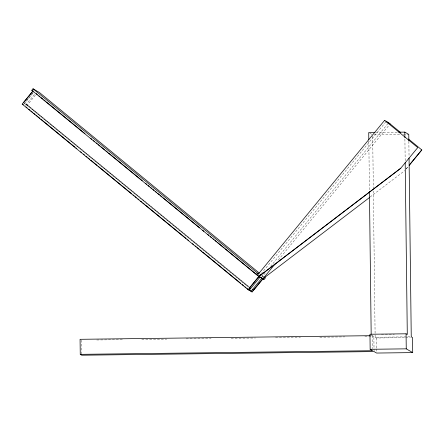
<?xml version="1.0" encoding="UTF-8"?>
<svg xmlns="http://www.w3.org/2000/svg" width="444" height="444" viewBox="0 0 444 444"><rect width="100%" height="100%" fill="white"/><g stroke="black" fill="none" stroke-linecap="round" stroke-linejoin="round"><path stroke-width="0.33" stroke-dasharray="2.22 1.67" d="M33.2 92.646L24.609 103.113L248.374 286.891M23.754 104.235L33.239 92.679M25.508 105.256L35.043 93.723M26.629 105.911L36.508 93.801M261.089 273.831L385.67 122.111M261.427 277.633L266.172 271.856M270.518 266.483L388.211 123.232M278.294 260.079L388.789 125.513M406.121 168.948L408.291 166.3M406.16 168.97L408.33 166.322M370.157 196.981L404.856 170.557M375.53 132.484L398.007 132.207M374.037 134.859L399.922 134.538M403.33 134.493L408.774 134.427M381.407 334.832L394.35 334.671M371.023 335.686L372.405 335.67L373.87 336.524L374.059 351.57M96.781 339.976L122.416 339.654M141.808 339.416L166.75 339.105M186.147 338.861L211.083 338.55M231.174 338.3L255.417 338.001M275.508 337.745L300.444 337.434M319.841 337.196L344.777 336.885M364.868 336.635L373.87 336.524M373.36 191.014L375.141 337.262L409.884 336.829M375.141 337.262L376.412 338.001L405.022 337.645M405.705 337.64L410.472 337.579M369.846 133.228L372.111 134.543M261.477 275.441L263.558 276.873M262.027 275.319L263.636 276.64M249.112 286.807L26.451 104.185L249.145 287.085M24.648 103.391L248.412 287.168M408.863 141.353L409.041 155.911M404.906 139.05L405.178 161.228M376.412 338.001L376.54 348.263M376.545 348.945L376.579 351.681M372.688 136.258L373.326 188.245M372.405 335.67L372.566 348.662M368.82 140.887L369.43 190.792M81.541 340.165L81.729 355.211"/><path stroke-width="0.67" d="M257.431 275.308L31.807 90.287L33.039 88.789L39.483 92.546L259.352 273.121M260.012 277.161L249.228 290.293L248.107 289.643L22.2 104.107L32.984 90.976M23.576 102.508L33.028 91.003L31.807 90.287M256.21 274.592L257.442 273.093L258.619 273.782M384.609 120.346L257.348 275.258L264.008 279.459L265.24 277.955L264.169 277.078M248.107 289.643L260.65 274.37M258.846 276.49L400.821 168.204L258.891 276.512L249.484 288.045L250.516 288.65L249.445 287.768M248.845 289.56L250.982 291.32L261.81 278.216M252.359 289.721L253.391 290.326L262.842 278.815L369.652 197.425M250.982 291.32L252.103 291.969L275.652 263.292M400.777 168.182L417.76 147.569L384.571 120.318L388.65 122.699M421.8 149.922L409.202 165.268L421.8 149.922L408.574 139.066M374.847 132.495L368.72 132.567L368.803 139.499M398.69 132.195L404.823 132.118L408.774 134.427L408.852 140.665M405.194 162.615L407.292 334.51L406.071 333.799L369.969 334.249L370.152 349.295L372.588 350.716L80.259 354.356L80.075 339.31L370.329 335.692M370.152 349.295L406.254 348.845L412.704 352.597L412.52 337.551L411.249 336.813L409.063 157.992M412.704 352.597L376.595 353.047L374.059 351.57L81.729 355.211L80.259 354.356M386.114 121.578L390.11 123.904M22.2 104.107L23.321 104.756M264.419 277.478L265.24 277.955M388.611 122.672L400.66 132.573M33.039 88.789L257.442 273.093M262.937 278.577L264.008 279.459M261.843 277.994L262.842 278.815M260.767 277.367L261.766 278.188M258.963 276.318L259.968 277.139M36.197 93.617L37.268 94.494M38.872 95.815L39.943 96.692M41.015 97.575L42.624 98.895M43.695 99.772L45.299 101.093M46.37 101.97L84.932 133.644M90.826 138.484L91.897 139.361M93.501 140.681L94.572 141.558M96.182 142.879L97.253 143.762M98.324 144.639L99.928 145.959M100.999 146.836L104.751 149.917M105.822 150.799L107.426 152.114M108.497 152.997L142.241 180.708M145.454 183.35L146.526 184.227M148.13 185.548L149.201 186.424M150.81 187.745L151.881 188.628M152.952 189.505L154.024 190.387M155.628 191.703L156.699 192.585M157.77 193.462L159.379 194.783M160.451 195.665L162.054 196.981M163.126 197.863L199.545 227.772M202.758 230.414L203.829 231.291M207.581 234.371L208.652 235.253M210.256 236.569L211.327 237.451M212.937 238.772L214.008 239.649M215.079 240.531L216.683 241.852M217.754 242.729L224.181 248.007M225.252 248.89L258.891 276.512M252.32 289.444L253.391 290.326M250.499 290.654L252.103 291.969M25.996 106.954L27.067 107.837M28.671 109.157L29.742 110.034M30.814 110.911L32.423 112.232M33.489 113.109L35.098 114.43M36.169 115.312L39.916 118.387M40.987 119.27L74.714 146.964M75.78 147.846L76.851 148.723M80.603 151.804L81.668 152.681M83.278 154.001L84.349 154.878M85.953 156.199L87.024 157.076M88.095 157.959L89.699 159.274M90.77 160.156L97.197 165.429M98.268 166.311L131.457 193.567M133.061 194.888L134.132 195.765M135.204 196.648L136.275 197.525M137.879 198.845L138.95 199.722M140.559 201.043L141.625 201.92M142.696 202.803L144.306 204.123M145.377 205L186.058 238.417M187.668 239.732L188.733 240.615M192.485 243.689L193.556 244.572M195.16 245.887L196.231 246.77M197.303 247.647L198.906 248.967M199.978 249.844L201.582 251.165M202.653 252.042L240.665 283.261M242.269 284.576L243.34 285.459M244.944 286.78L246.015 287.656M247.086 288.533L249.228 290.293M404.823 132.118L404.889 137.662M406.071 333.799L406.254 348.845M369.436 191.486L371.178 334.265"/></g></svg>
